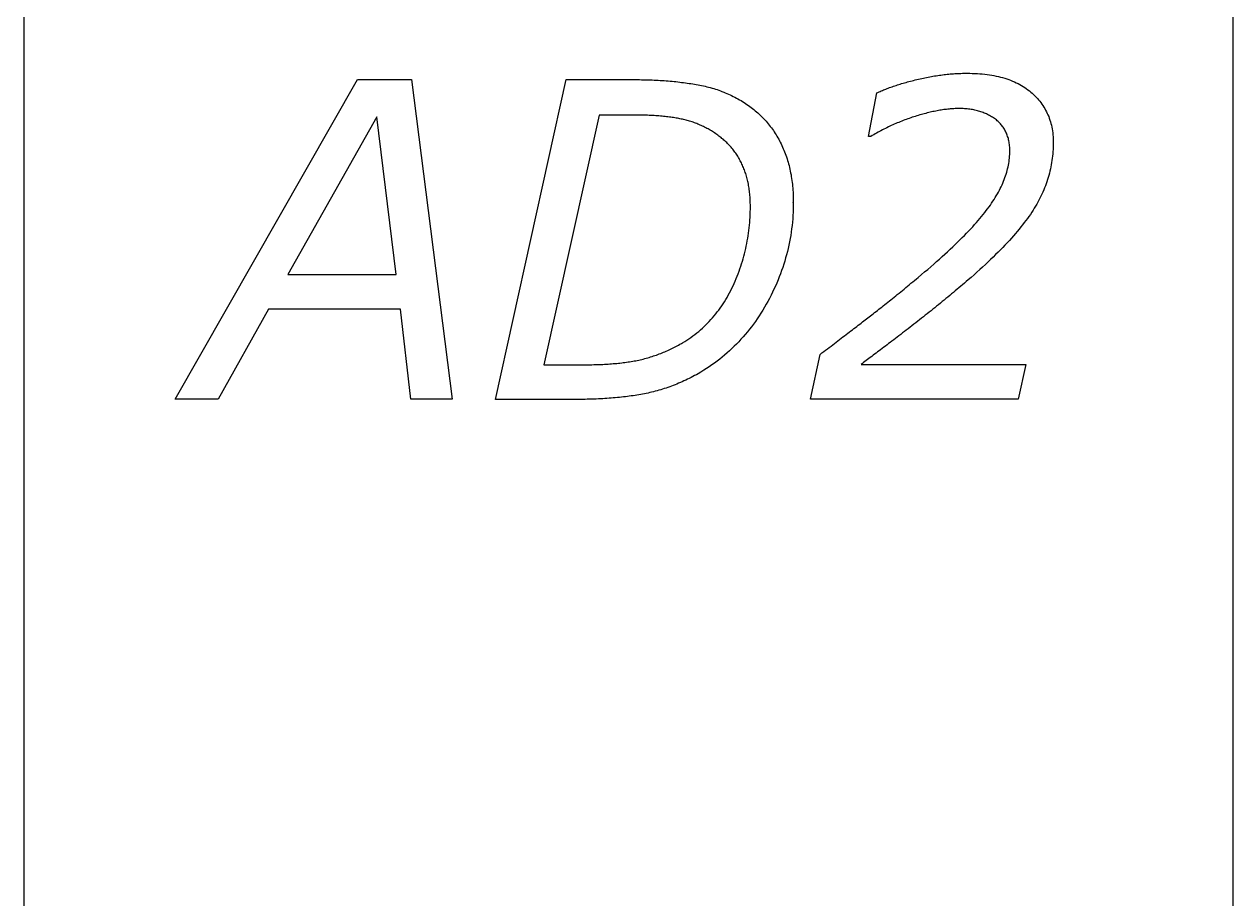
# Model space of a CAD drawing. Extents: x 0.1 to 3.8, y 0.1 to 10.9.
# Drawn here: x 0.062 to 1.938, y 1.42 to 2.778 of the extents above; entities that cross this region are included whole.
import ezdxf

# ---------------------------------------------------------------- set-up
doc = ezdxf.new("R2010")
doc.units = 0
doc.layers.add('CAPA_1', color=7, linetype='CONTINUOUS')

msp = doc.modelspace()

# ---------------------------------------------------------------- linework, layer by layer
at = {"layer": 'CAPA_1', "color": 7}
for points in [[(0.0621, 9.9379), (1.9379, 9.9379), (1.9379, 0.0621), (0.0621, 0.0621)], [(0.7263, 2.1955), (0.6622, 2.1955), (0.6462, 2.3352), (0.4412, 2.3352), (0.3632, 2.1955), (0.2965, 2.1955), (0.5794, 2.6918), (0.6631, 2.6918)], [(0.6392, 2.3892), (0.6095, 2.6342), (0.4715, 2.3892)]]:
    msp.add_lwpolyline(points, close=True, dxfattribs=at)
for points in [[(1.45, 2.6925), (1.4525, 2.6931), (1.4551, 2.6936), (1.4576, 2.6942), (1.4601, 2.6947), (1.4626, 2.6952), (1.4651, 2.6957), (1.4676, 2.6962), (1.4701, 2.6966), (1.4725, 2.697), (1.475, 2.6974), (1.4775, 2.6978), (1.4799, 2.6982), (1.4824, 2.6986), (1.4848, 2.6989), (1.4873, 2.6992), (1.4897, 2.6995), (1.4921, 2.6998), (1.4945, 2.7), (1.497, 2.7003), (1.4994, 2.7005), (1.5018, 2.7007), (1.5042, 2.7009), (1.5065, 2.7011), (1.5089, 2.7012), (1.5113, 2.7013), (1.5136, 2.7014), (1.516, 2.7015), (1.5184, 2.7016), (1.5207, 2.7016), (1.523, 2.7017), (1.5254, 2.7017)], [(1.5254, 2.7017), (1.5295, 2.7016), (1.5335, 2.7015), (1.5375, 2.7014), (1.5414, 2.7012), (1.5453, 2.7009), (1.5491, 2.7006), (1.5529, 2.7002), (1.5565, 2.6997), (1.5602, 2.6992), (1.5637, 2.6986), (1.5672, 2.698), (1.5707, 2.6973), (1.574, 2.6965), (1.5774, 2.6957), (1.5806, 2.6948), (1.5838, 2.6939), (1.5869, 2.6928), (1.59, 2.6918), (1.593, 2.6907), (1.596, 2.6895), (1.5989, 2.6882), (1.6017, 2.6869), (1.6045, 2.6855), (1.6072, 2.6841), (1.6098, 2.6826), (1.6124, 2.681), (1.6149, 2.6794), (1.6174, 2.6777), (1.6198, 2.676), (1.6221, 2.6742), (1.6244, 2.6723)], [(0.9218, 2.1954), (0.7934, 2.1954), (0.9033, 2.6917), (1.0138, 2.6917)], [(1.0138, 2.6917), (1.0171, 2.6917), (1.0204, 2.6916), (1.0237, 2.6916), (1.027, 2.6915), (1.0302, 2.6915), (1.0334, 2.6914), (1.0367, 2.6912), (1.0398, 2.6911), (1.043, 2.691), (1.0462, 2.6908), (1.0493, 2.6906), (1.0524, 2.6904), (1.0555, 2.6902), (1.0586, 2.69), (1.0617, 2.6898), (1.0647, 2.6895), (1.0677, 2.6892), (1.0707, 2.6889), (1.0737, 2.6886), (1.0767, 2.6883), (1.0796, 2.6879), (1.0825, 2.6875), (1.0854, 2.6872), (1.0883, 2.6868), (1.0912, 2.6863), (1.094, 2.6859), (1.0969, 2.6855), (1.0997, 2.685), (1.1025, 2.6845), (1.1052, 2.684), (1.108, 2.6835)], [(1.108, 2.6835), (1.1107, 2.683), (1.1135, 2.6825), (1.1162, 2.6819), (1.1189, 2.6814), (1.1216, 2.6807), (1.1243, 2.6801), (1.1269, 2.6794), (1.1296, 2.6786), (1.1322, 2.6778), (1.1348, 2.677), (1.1374, 2.6762), (1.14, 2.6753), (1.1426, 2.6744), (1.1451, 2.6734), (1.1477, 2.6724), (1.1502, 2.6714), (1.1527, 2.6703), (1.1552, 2.6692), (1.1577, 2.6681), (1.1601, 2.6669), (1.1626, 2.6657), (1.165, 2.6644), (1.1674, 2.6632), (1.1698, 2.6618), (1.1722, 2.6605), (1.1746, 2.6591), (1.1769, 2.6576), (1.1793, 2.6562), (1.1816, 2.6546), (1.1839, 2.6531), (1.1862, 2.6515)], [(1.3855, 2.6711), (1.3871, 2.6719), (1.3888, 2.6727), (1.3905, 2.6734), (1.3922, 2.6742), (1.394, 2.6749), (1.3958, 2.6757), (1.3976, 2.6764), (1.3995, 2.6771), (1.4013, 2.6778), (1.4032, 2.6786), (1.4052, 2.6793), (1.4071, 2.68), (1.4091, 2.6807), (1.4111, 2.6814), (1.4132, 2.6821), (1.4153, 2.6828), (1.4174, 2.6835), (1.4195, 2.6841), (1.4217, 2.6848), (1.4239, 2.6855), (1.4261, 2.6861), (1.4284, 2.6868), (1.4307, 2.6875), (1.433, 2.6881), (1.4353, 2.6887), (1.4377, 2.6894), (1.4401, 2.69), (1.4425, 2.6906), (1.445, 2.6912), (1.4475, 2.6919), (1.45, 2.6925)], [(1.3759, 2.6035), (1.3727, 2.6035), (1.3855, 2.6711)], [(1.6244, 2.6723), (1.6266, 2.6705), (1.6287, 2.6685), (1.6308, 2.6665), (1.6328, 2.6645), (1.6347, 2.6624), (1.6365, 2.6603), (1.6383, 2.6582), (1.64, 2.656), (1.6417, 2.6538), (1.6432, 2.6515), (1.6447, 2.6492), (1.6461, 2.6468), (1.6474, 2.6444), (1.6487, 2.6419), (1.6499, 2.6394), (1.651, 2.6369), (1.6521, 2.6343), (1.6531, 2.6317), (1.654, 2.629), (1.6548, 2.6263), (1.6556, 2.6236), (1.6563, 2.6208), (1.6569, 2.6179), (1.6574, 2.6151), (1.6579, 2.6121), (1.6583, 2.6092), (1.6586, 2.6062), (1.6589, 2.6031), (1.659, 2.6), (1.6591, 2.5969), (1.6592, 2.5937)], [(1.1862, 2.6515), (1.1884, 2.65), (1.1905, 2.6484), (1.1926, 2.6468), (1.1947, 2.6452), (1.1967, 2.6435), (1.1987, 2.6418), (1.2007, 2.6401), (1.2026, 2.6383), (1.2045, 2.6365), (1.2064, 2.6347), (1.2082, 2.6329), (1.21, 2.631), (1.2118, 2.6291), (1.2135, 2.6271), (1.2152, 2.6252), (1.2169, 2.6232), (1.2185, 2.6211), (1.2201, 2.6191), (1.2217, 2.617), (1.2233, 2.6149), (1.2248, 2.6127), (1.2262, 2.6105), (1.2277, 2.6083), (1.2291, 2.6061), (1.2304, 2.6038), (1.2318, 2.6015), (1.2331, 2.5991), (1.2343, 2.5968), (1.2356, 2.5944), (1.2368, 2.592), (1.238, 2.5895)], [(1.5126, 2.6468), (1.5108, 2.6468), (1.5089, 2.6468), (1.507, 2.6467), (1.5051, 2.6466), (1.5032, 2.6465), (1.5013, 2.6464), (1.4993, 2.6462), (1.4974, 2.6461), (1.4954, 2.6459), (1.4934, 2.6456), (1.4914, 2.6454), (1.4893, 2.6451), (1.4873, 2.6448), (1.4852, 2.6445), (1.4831, 2.6442), (1.481, 2.6438), (1.4789, 2.6434), (1.4768, 2.643), (1.4746, 2.6425), (1.4725, 2.6421), (1.4703, 2.6416), (1.4681, 2.6411), (1.4659, 2.6406), (1.4636, 2.64), (1.4614, 2.6394), (1.4591, 2.6388), (1.4568, 2.6382), (1.4545, 2.6376), (1.4522, 2.6369), (1.4498, 2.6362), (1.4474, 2.6355)], [(1.5694, 2.6302), (1.568, 2.6312), (1.5665, 2.6322), (1.5651, 2.6332), (1.5635, 2.6342), (1.562, 2.6351), (1.5604, 2.636), (1.5588, 2.6368), (1.5572, 2.6376), (1.5556, 2.6384), (1.5539, 2.6392), (1.5522, 2.6399), (1.5505, 2.6406), (1.5487, 2.6412), (1.5469, 2.6418), (1.5451, 2.6424), (1.5433, 2.6429), (1.5414, 2.6434), (1.5395, 2.6439), (1.5376, 2.6443), (1.5357, 2.6447), (1.5337, 2.6451), (1.5317, 2.6454), (1.5297, 2.6457), (1.5277, 2.646), (1.5256, 2.6462), (1.5235, 2.6464), (1.5214, 2.6465), (1.5192, 2.6467), (1.517, 2.6467), (1.5148, 2.6468), (1.5126, 2.6468)], [(1.0074, 2.6368), (0.9547, 2.6368), (0.8685, 2.2491), (0.9346, 2.2491)], [(1.0818, 2.6306), (1.0799, 2.631), (1.0779, 2.6314), (1.076, 2.6318), (1.0739, 2.6321), (1.0719, 2.6325), (1.0698, 2.6328), (1.0677, 2.6331), (1.0656, 2.6334), (1.0634, 2.6337), (1.0612, 2.634), (1.059, 2.6342), (1.0567, 2.6345), (1.0544, 2.6347), (1.0521, 2.6349), (1.0497, 2.6351), (1.0473, 2.6353), (1.0449, 2.6355), (1.0424, 2.6357), (1.0399, 2.6359), (1.0374, 2.636), (1.0348, 2.6361), (1.0322, 2.6363), (1.0296, 2.6364), (1.0269, 2.6365), (1.0242, 2.6365), (1.0215, 2.6366), (1.0187, 2.6367), (1.0159, 2.6367), (1.0131, 2.6367), (1.0103, 2.6368), (1.0074, 2.6368)], [(1.137, 2.6066), (1.1354, 2.6078), (1.1337, 2.6089), (1.132, 2.61), (1.1303, 2.6111), (1.1286, 2.6121), (1.1269, 2.6131), (1.1252, 2.6141), (1.1235, 2.6151), (1.1217, 2.6161), (1.12, 2.617), (1.1182, 2.6179), (1.1165, 2.6188), (1.1147, 2.6196), (1.113, 2.6204), (1.1112, 2.6212), (1.1094, 2.622), (1.1076, 2.6228), (1.1058, 2.6235), (1.104, 2.6242), (1.1022, 2.6249), (1.1004, 2.6255), (1.0986, 2.6261), (1.0967, 2.6267), (1.0949, 2.6273), (1.093, 2.6279), (1.0912, 2.6284), (1.0893, 2.6289), (1.0874, 2.6294), (1.0856, 2.6298), (1.0837, 2.6302), (1.0818, 2.6306)], [(1.4474, 2.6355), (1.4451, 2.6347), (1.4428, 2.634), (1.4404, 2.6332), (1.4381, 2.6325), (1.4357, 2.6316), (1.4334, 2.6308), (1.4311, 2.63), (1.4287, 2.6291), (1.4264, 2.6282), (1.4241, 2.6273), (1.4218, 2.6264), (1.4195, 2.6254), (1.4171, 2.6245), (1.4148, 2.6235), (1.4125, 2.6225), (1.4102, 2.6214), (1.4079, 2.6204), (1.4056, 2.6193), (1.4033, 2.6182), (1.401, 2.6171), (1.3987, 2.616), (1.3964, 2.6148), (1.3941, 2.6136), (1.3918, 2.6124), (1.3896, 2.6112), (1.3873, 2.61), (1.385, 2.6087), (1.3827, 2.6075), (1.3805, 2.6062), (1.3782, 2.6048), (1.3759, 2.6035)], [(1.5918, 2.5808), (1.5918, 2.5829), (1.5917, 2.585), (1.5916, 2.587), (1.5914, 2.589), (1.5912, 2.5909), (1.591, 2.5929), (1.5907, 2.5948), (1.5903, 2.5966), (1.5899, 2.5984), (1.5895, 2.6002), (1.589, 2.602), (1.5884, 2.6037), (1.5879, 2.6054), (1.5872, 2.6071), (1.5866, 2.6087), (1.5858, 2.6103), (1.5851, 2.6118), (1.5843, 2.6134), (1.5834, 2.6149), (1.5825, 2.6163), (1.5815, 2.6177), (1.5805, 2.6191), (1.5795, 2.6205), (1.5784, 2.6218), (1.5773, 2.6231), (1.5761, 2.6244), (1.5748, 2.6256), (1.5736, 2.6268), (1.5722, 2.6279), (1.5709, 2.6291), (1.5694, 2.6302)], [(1.176, 2.5607), (1.1752, 2.5624), (1.1743, 2.5642), (1.1734, 2.5659), (1.1725, 2.5677), (1.1715, 2.5694), (1.1705, 2.571), (1.1695, 2.5727), (1.1685, 2.5743), (1.1674, 2.5759), (1.1664, 2.5775), (1.1652, 2.5791), (1.1641, 2.5807), (1.1629, 2.5822), (1.1617, 2.5838), (1.1605, 2.5853), (1.1592, 2.5867), (1.158, 2.5882), (1.1566, 2.5896), (1.1553, 2.5911), (1.1539, 2.5925), (1.1525, 2.5939), (1.1511, 2.5952), (1.1497, 2.5966), (1.1482, 2.5979), (1.1467, 2.5992), (1.1451, 2.6005), (1.1436, 2.6018), (1.142, 2.603), (1.1404, 2.6042), (1.1387, 2.6054), (1.137, 2.6066)], [(1.238, 2.5895), (1.2391, 2.587), (1.2402, 2.5845), (1.2412, 2.582), (1.2423, 2.5795), (1.2433, 2.5769), (1.2442, 2.5743), (1.2451, 2.5717), (1.246, 2.569), (1.2468, 2.5664), (1.2476, 2.5637), (1.2484, 2.5609), (1.2491, 2.5582), (1.2498, 2.5554), (1.2505, 2.5526), (1.2511, 2.5498), (1.2516, 2.5469), (1.2522, 2.544), (1.2527, 2.5411), (1.2532, 2.5382), (1.2536, 2.5352), (1.254, 2.5322), (1.2543, 2.5292), (1.2546, 2.5261), (1.2549, 2.5231), (1.2552, 2.52), (1.2554, 2.5168), (1.2555, 2.5137), (1.2557, 2.5105), (1.2558, 2.5073), (1.2558, 2.5041), (1.2558, 2.5008)], [(1.6592, 2.5937), (1.6592, 2.5902), (1.6591, 2.5868), (1.6589, 2.5834), (1.6587, 2.5799), (1.6584, 2.5765), (1.6581, 2.5731), (1.6577, 2.5697), (1.6572, 2.5664), (1.6567, 2.563), (1.6561, 2.5597), (1.6555, 2.5563), (1.6548, 2.553), (1.654, 2.5497), (1.6532, 2.5464), (1.6523, 2.5431), (1.6514, 2.5398), (1.6503, 2.5365), (1.6493, 2.5333), (1.6481, 2.53), (1.647, 2.5268), (1.6457, 2.5236), (1.6444, 2.5204), (1.643, 2.5172), (1.6416, 2.514), (1.6401, 2.5108), (1.6385, 2.5077), (1.6369, 2.5045), (1.6352, 2.5014), (1.6335, 2.4983), (1.6317, 2.4951), (1.6298, 2.492)], [(1.5595, 2.4942), (1.5616, 2.4971), (1.5636, 2.4999), (1.5655, 2.5028), (1.5673, 2.5057), (1.5691, 2.5085), (1.5708, 2.5114), (1.5725, 2.5142), (1.574, 2.517), (1.5756, 2.5199), (1.577, 2.5227), (1.5784, 2.5255), (1.5797, 2.5283), (1.5809, 2.5312), (1.5821, 2.534), (1.5832, 2.5368), (1.5842, 2.5396), (1.5852, 2.5423), (1.5861, 2.5451), (1.587, 2.5479), (1.5877, 2.5507), (1.5884, 2.5534), (1.5891, 2.5562), (1.5896, 2.559), (1.5902, 2.5617), (1.5906, 2.5645), (1.591, 2.5672), (1.5913, 2.5699), (1.5915, 2.5727), (1.5917, 2.5754), (1.5918, 2.5781), (1.5918, 2.5808)], [(1.1891, 2.4954), (1.1891, 2.4978), (1.189, 2.5002), (1.189, 2.5026), (1.1889, 2.505), (1.1887, 2.5074), (1.1886, 2.5097), (1.1884, 2.512), (1.1882, 2.5143), (1.188, 2.5165), (1.1877, 2.5188), (1.1874, 2.521), (1.1871, 2.5232), (1.1868, 2.5254), (1.1864, 2.5275), (1.186, 2.5296), (1.1856, 2.5318), (1.1852, 2.5338), (1.1847, 2.5359), (1.1842, 2.5379), (1.1836, 2.54), (1.1831, 2.5419), (1.1825, 2.5439), (1.1819, 2.5459), (1.1812, 2.5478), (1.1806, 2.5497), (1.1799, 2.5516), (1.1792, 2.5534), (1.1784, 2.5553), (1.1776, 2.5571), (1.1768, 2.5589), (1.176, 2.5607)], [(1.1891, 2.4946), (1.1891, 2.4954)], [(1.2558, 2.5015), (1.2558, 2.4963), (1.2557, 2.4911), (1.2555, 2.4859), (1.2552, 2.4807), (1.2548, 2.4755), (1.2544, 2.4704), (1.2538, 2.4652), (1.2532, 2.4601), (1.2525, 2.455), (1.2517, 2.4499), (1.2508, 2.4449), (1.2499, 2.4399), (1.2489, 2.4348), (1.2478, 2.4298), (1.2466, 2.4248), (1.2453, 2.4199), (1.2439, 2.4149), (1.2425, 2.41), (1.241, 2.4051), (1.2394, 2.4002), (1.2377, 2.3953), (1.2359, 2.3904), (1.234, 2.3856), (1.2321, 2.3808), (1.2301, 2.376), (1.228, 2.3712), (1.2258, 2.3664), (1.2235, 2.3617), (1.2212, 2.3569), (1.2187, 2.3522), (1.2162, 2.3475)], [(1.2558, 2.5008), (1.2558, 2.5015)], [(1.1623, 2.3716), (1.164, 2.3754), (1.1656, 2.3791), (1.1672, 2.3829), (1.1687, 2.3867), (1.1702, 2.3905), (1.1716, 2.3943), (1.173, 2.3982), (1.1743, 2.402), (1.1756, 2.4059), (1.1768, 2.4098), (1.1779, 2.4137), (1.179, 2.4176), (1.18, 2.4215), (1.181, 2.4255), (1.1819, 2.4294), (1.1828, 2.4334), (1.1836, 2.4374), (1.1844, 2.4414), (1.1851, 2.4454), (1.1857, 2.4494), (1.1863, 2.4534), (1.1868, 2.4575), (1.1873, 2.4615), (1.1877, 2.4656), (1.1881, 2.4697), (1.1884, 2.4738), (1.1886, 2.478), (1.1888, 2.4821), (1.189, 2.4863), (1.1891, 2.4904), (1.1891, 2.4946)], [(1.4497, 2.3848), (1.4547, 2.389), (1.4595, 2.3931), (1.4643, 2.3972), (1.469, 2.4013), (1.4736, 2.4053), (1.4781, 2.4092), (1.4825, 2.4131), (1.4868, 2.417), (1.4911, 2.4208), (1.4952, 2.4246), (1.4992, 2.4284), (1.5031, 2.4321), (1.507, 2.4357), (1.5107, 2.4393), (1.5143, 2.4429), (1.5179, 2.4464), (1.5213, 2.4499), (1.5247, 2.4533), (1.5279, 2.4567), (1.5311, 2.4601), (1.5342, 2.4634), (1.5371, 2.4667), (1.54, 2.4699), (1.5428, 2.4731), (1.5455, 2.4762), (1.548, 2.4793), (1.5505, 2.4824), (1.5529, 2.4854), (1.5552, 2.4884), (1.5574, 2.4913), (1.5595, 2.4942)], [(1.6298, 2.492), (1.6279, 2.4889), (1.6258, 2.4858), (1.6237, 2.4826), (1.6215, 2.4795), (1.6192, 2.4762), (1.6168, 2.473), (1.6143, 2.4697), (1.6117, 2.4663), (1.609, 2.463), (1.6063, 2.4596), (1.6034, 2.4562), (1.6005, 2.4527), (1.5974, 2.4492), (1.5943, 2.4457), (1.5911, 2.4421), (1.5877, 2.4385), (1.5843, 2.4349), (1.5808, 2.4313), (1.5772, 2.4276), (1.5735, 2.4239), (1.5698, 2.4201), (1.5659, 2.4163), (1.5619, 2.4125), (1.5579, 2.4086), (1.5538, 2.4047), (1.5495, 2.4008), (1.5452, 2.3969), (1.5408, 2.3929), (1.5363, 2.3889), (1.5317, 2.3848), (1.527, 2.3807)], [(1.3737, 2.3235), (1.3757, 2.3251), (1.3778, 2.3267), (1.3799, 2.3284), (1.382, 2.33), (1.3842, 2.3317), (1.3864, 2.3334), (1.3886, 2.3352), (1.3908, 2.3369), (1.3931, 2.3387), (1.3954, 2.3406), (1.3977, 2.3424), (1.4001, 2.3443), (1.4024, 2.3462), (1.4048, 2.3481), (1.4073, 2.35), (1.4097, 2.352), (1.4122, 2.354), (1.4147, 2.3561), (1.4172, 2.3581), (1.4198, 2.3602), (1.4224, 2.3623), (1.425, 2.3644), (1.4276, 2.3666), (1.4303, 2.3688), (1.433, 2.371), (1.4357, 2.3732), (1.4384, 2.3755), (1.4412, 2.3778), (1.444, 2.3801), (1.4468, 2.3825), (1.4497, 2.3848)], [(1.084, 2.2833), (1.0873, 2.2853), (1.0906, 2.2873), (1.0937, 2.2894), (1.0969, 2.2916), (1.1, 2.2938), (1.103, 2.2961), (1.106, 2.2985), (1.1089, 2.3009), (1.1118, 2.3033), (1.1146, 2.3058), (1.1174, 2.3084), (1.1201, 2.311), (1.1228, 2.3137), (1.1254, 2.3165), (1.128, 2.3193), (1.1305, 2.3221), (1.133, 2.325), (1.1354, 2.328), (1.1378, 2.331), (1.1401, 2.3341), (1.1424, 2.3372), (1.1446, 2.3404), (1.1468, 2.3436), (1.1489, 2.3469), (1.151, 2.3503), (1.153, 2.3537), (1.1549, 2.3572), (1.1568, 2.3607), (1.1587, 2.3643), (1.1605, 2.3679), (1.1623, 2.3716)], [(1.527, 2.3807), (1.5241, 2.3783), (1.5213, 2.3759), (1.5185, 2.3734), (1.5156, 2.371), (1.5128, 2.3686), (1.5099, 2.3662), (1.5071, 2.3638), (1.5042, 2.3614), (1.5014, 2.359), (1.4985, 2.3566), (1.4956, 2.3542), (1.4927, 2.3518), (1.4898, 2.3495), (1.4869, 2.3471), (1.484, 2.3447), (1.4811, 2.3423), (1.4782, 2.34), (1.4753, 2.3376), (1.4724, 2.3353), (1.4695, 2.3329), (1.4665, 2.3306), (1.4636, 2.3282), (1.4606, 2.3259), (1.4577, 2.3236), (1.4547, 2.3212), (1.4518, 2.3189), (1.4488, 2.3166), (1.4459, 2.3143), (1.4429, 2.312), (1.4399, 2.3097), (1.4369, 2.3074)], [(1.2162, 2.3475), (1.2136, 2.3429), (1.211, 2.3383), (1.2083, 2.3338), (1.2055, 2.3293), (1.2027, 2.325), (1.1998, 2.3206), (1.1969, 2.3164), (1.1939, 2.3122), (1.1908, 2.3081), (1.1877, 2.3041), (1.1845, 2.3001), (1.1812, 2.2962), (1.1779, 2.2924), (1.1745, 2.2886), (1.1711, 2.2849), (1.1676, 2.2813), (1.1641, 2.2778), (1.1604, 2.2743), (1.1568, 2.2709), (1.153, 2.2675), (1.1492, 2.2642), (1.1454, 2.261), (1.1415, 2.2579), (1.1375, 2.2548), (1.1335, 2.2518), (1.1294, 2.2489), (1.1252, 2.246), (1.121, 2.2432), (1.1167, 2.2405), (1.1124, 2.2378), (1.108, 2.2352)], [(1.2974, 2.2652), (1.3002, 2.2674), (1.3031, 2.2696), (1.3059, 2.2718), (1.3087, 2.2739), (1.3115, 2.276), (1.3143, 2.2781), (1.317, 2.2802), (1.3197, 2.2822), (1.3223, 2.2843), (1.325, 2.2863), (1.3276, 2.2883), (1.3302, 2.2902), (1.3327, 2.2922), (1.3352, 2.2941), (1.3377, 2.296), (1.3402, 2.2979), (1.3426, 2.2998), (1.345, 2.3016), (1.3474, 2.3034), (1.3497, 2.3052), (1.3521, 2.307), (1.3543, 2.3087), (1.3566, 2.3105), (1.3588, 2.3122), (1.361, 2.3139), (1.3632, 2.3155), (1.3654, 2.3172), (1.3675, 2.3188), (1.3696, 2.3204), (1.3716, 2.322), (1.3737, 2.3235)], [(1.4369, 2.3074), (1.434, 2.3051), (1.431, 2.3029), (1.4282, 2.3006), (1.4253, 2.2985), (1.4225, 2.2963), (1.4197, 2.2942), (1.417, 2.2921), (1.4142, 2.29), (1.4116, 2.2879), (1.4089, 2.2859), (1.4063, 2.2839), (1.4037, 2.282), (1.4012, 2.28), (1.3986, 2.2781), (1.3961, 2.2762), (1.3937, 2.2744), (1.3913, 2.2725), (1.3889, 2.2707), (1.3865, 2.2689), (1.3842, 2.2672), (1.3819, 2.2655), (1.3797, 2.2638), (1.3775, 2.2621), (1.3753, 2.2605), (1.3731, 2.2588), (1.371, 2.2573), (1.3689, 2.2557), (1.3669, 2.2542), (1.3648, 2.2527), (1.3629, 2.2512), (1.3609, 2.2497)], [(1.016, 2.2563), (1.0183, 2.2568), (1.0206, 2.2574), (1.0229, 2.258), (1.0252, 2.2586), (1.0275, 2.2592), (1.0298, 2.2598), (1.0321, 2.2605), (1.0343, 2.2612), (1.0366, 2.2619), (1.0388, 2.2627), (1.0411, 2.2634), (1.0433, 2.2642), (1.0455, 2.265), (1.0477, 2.2658), (1.05, 2.2667), (1.0521, 2.2676), (1.0543, 2.2684), (1.0565, 2.2694), (1.0587, 2.2703), (1.0608, 2.2713), (1.063, 2.2722), (1.0651, 2.2732), (1.0673, 2.2743), (1.0694, 2.2753), (1.0715, 2.2764), (1.0736, 2.2775), (1.0757, 2.2786), (1.0778, 2.2797), (1.0799, 2.2809), (1.082, 2.2821), (1.084, 2.2833)], [(0.9346, 2.2491), (0.9375, 2.2491), (0.9404, 2.2492), (0.9433, 2.2492), (0.9462, 2.2493), (0.949, 2.2493), (0.9519, 2.2494), (0.9547, 2.2495), (0.9575, 2.2496), (0.9602, 2.2497), (0.963, 2.2499), (0.9657, 2.25), (0.9684, 2.2502), (0.9711, 2.2504), (0.9738, 2.2506), (0.9764, 2.2508), (0.9791, 2.251), (0.9817, 2.2513), (0.9843, 2.2515), (0.9868, 2.2518), (0.9894, 2.2521), (0.9919, 2.2524), (0.9944, 2.2527), (0.9969, 2.2531), (0.9993, 2.2534), (1.0018, 2.2538), (1.0042, 2.2542), (1.0066, 2.2546), (1.009, 2.255), (1.0113, 2.2554), (1.0137, 2.2558), (1.016, 2.2563)], [(1.6046, 2.1955), (1.2823, 2.1955), (1.2974, 2.2652)], [(1.108, 2.2352), (1.1053, 2.2337), (1.1025, 2.2322), (1.0998, 2.2308), (1.0971, 2.2294), (1.0943, 2.228), (1.0916, 2.2266), (1.0888, 2.2253), (1.0861, 2.224), (1.0833, 2.2228), (1.0806, 2.2216), (1.0778, 2.2204), (1.0751, 2.2192), (1.0723, 2.2181), (1.0695, 2.217), (1.0667, 2.216), (1.0639, 2.2149), (1.0612, 2.2139), (1.0584, 2.213), (1.0556, 2.2121), (1.0528, 2.2112), (1.05, 2.2103), (1.0472, 2.2095), (1.0444, 2.2087), (1.0416, 2.2079), (1.0387, 2.2072), (1.0359, 2.2065), (1.0331, 2.2059), (1.0303, 2.2052), (1.0274, 2.2046), (1.0246, 2.2041), (1.0217, 2.2035)], [(1.3609, 2.2497), (1.6164, 2.2497), (1.6046, 2.1955)], [(1.0217, 2.2035), (1.0189, 2.203), (1.016, 2.2025), (1.0131, 2.202), (1.0102, 2.2016), (1.0072, 2.2011), (1.0042, 2.2007), (1.0012, 2.2003), (0.9982, 2.1999), (0.9952, 2.1995), (0.9921, 2.1991), (0.989, 2.1988), (0.9859, 2.1984), (0.9827, 2.1981), (0.9795, 2.1978), (0.9763, 2.1975), (0.9731, 2.1973), (0.9699, 2.197), (0.9666, 2.1968), (0.9633, 2.1966), (0.96, 2.1964), (0.9566, 2.1962), (0.9532, 2.1961), (0.9498, 2.1959), (0.9464, 2.1958), (0.943, 2.1957), (0.9395, 2.1956), (0.936, 2.1955), (0.9325, 2.1954), (0.929, 2.1954), (0.9254, 2.1954), (0.9218, 2.1954)]]:
    msp.add_lwpolyline(points, dxfattribs=at)

doc.saveas('drawing.dxf')
